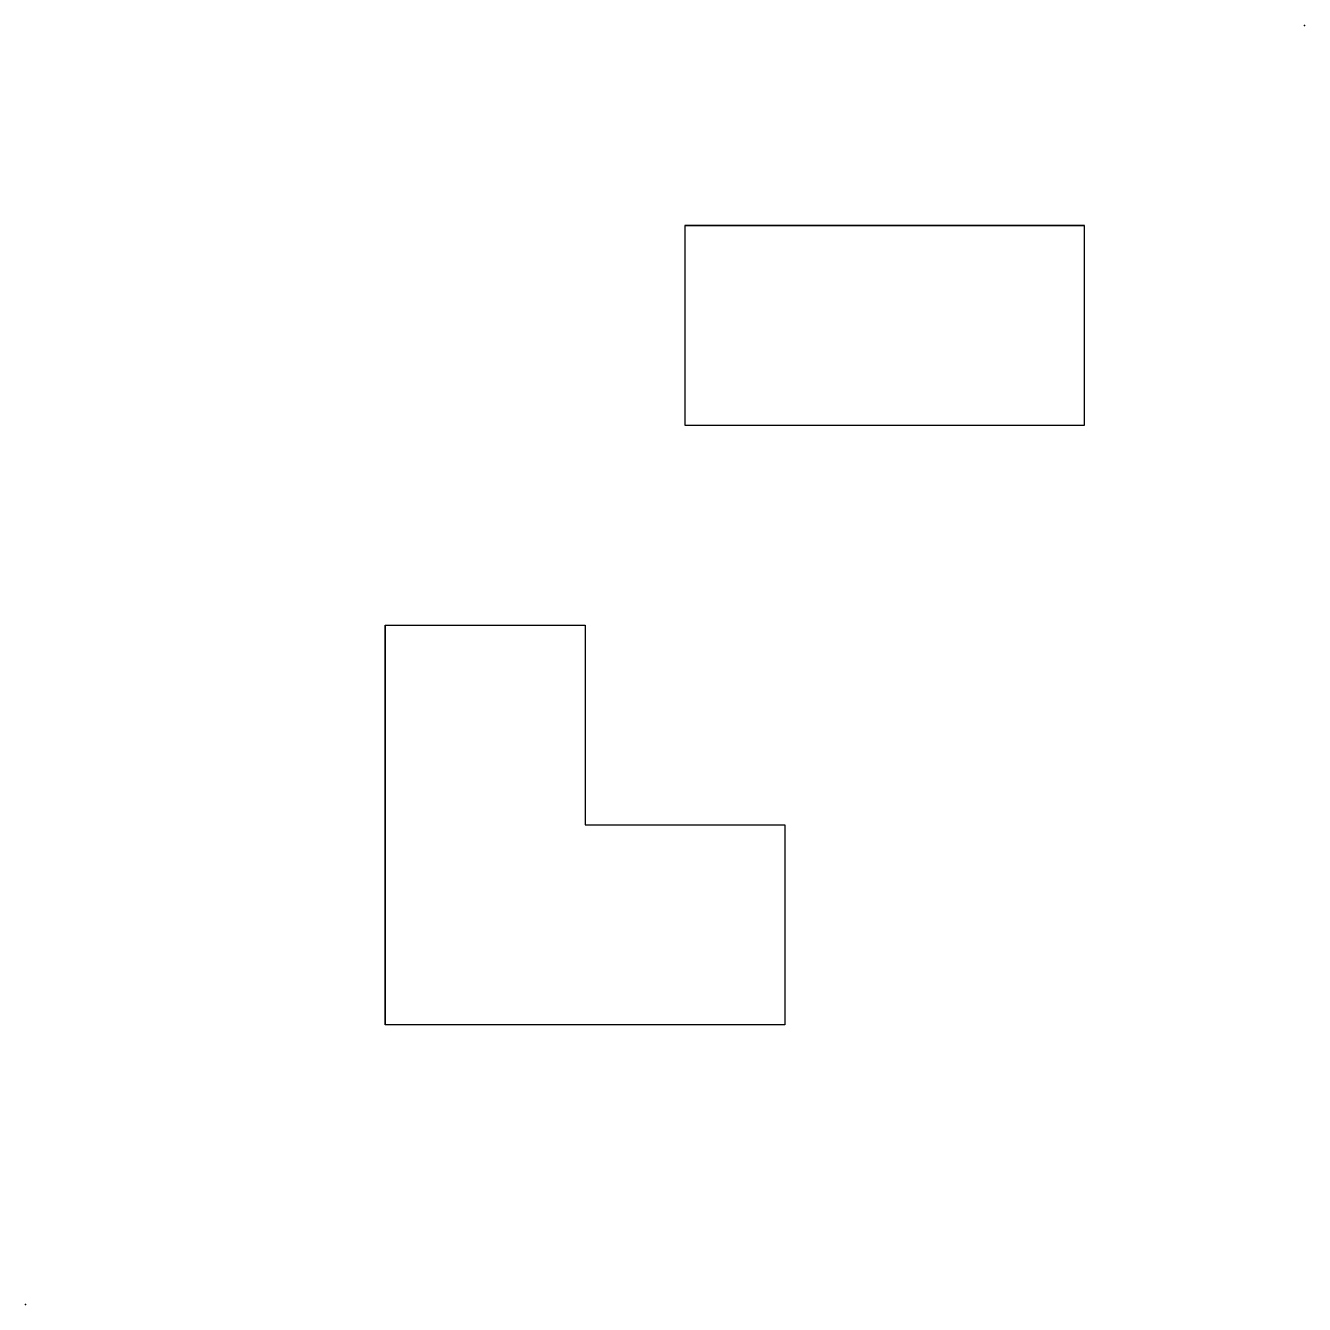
# Model space of a CAD drawing. Extents: x 2 to 66, y 1 to 65.
import ezdxf

# ---------------------------------------------------------------- set-up
doc = ezdxf.new("R2010")
doc.units = 0
doc.header["$LTSCALE"] = 50
for name, color, linetype in [('CONNECTIONS', 40, 'CONTINUOUS'), ('ENTRANCES', 7, 'CONTINUOUS'), ('VOIDS', 1, 'CONTINUOUS')]:
    doc.layers.add(name, color=color, linetype=linetype)

msp = doc.modelspace()

# ---------------------------------------------------------------- linework, layer by layer
at = {"layer": 'CONNECTIONS'}
for p, q in [((35, 55), (55, 55, 5)), ((35, 55, 5), (55, 55, 10)), ((35, 55, 10), (55, 55, 15)), ((35, 55, 15), (55, 55, 20)), ((20, 35), (20, 15, 5)), ((20, 35, 5), (20, 15, 10)), ((20, 35, 10), (20, 15, 15)), ((20, 35, 15), (20, 15, 20)), ((40, 15, 5), (40, 15)), ((40, 15, 10), (40, 15, 5)), ((40, 15, 15), (40, 15, 10)), ((40, 15, 20), (40, 15, 15))]:
    msp.add_line(p, q, dxfattribs=at)
at = {"layer": 'ENTRANCES'}
for p in [(66, 65), (2, 1)]:
    msp.add_point(p, dxfattribs=at)
at = {"layer": 'VOIDS'}
for points in [[(35, 55), (35, 45), (55, 45), (55, 55)], [(35, 55), (35, 45), (55, 45), (55, 55)], [(35, 55), (35, 45), (55, 45), (55, 55)], [(35, 55), (35, 45), (55, 45), (55, 55)], [(20, 15), (20, 35), (30, 35), (30, 25), (40, 25), (40, 15)], [(20, 15), (20, 35), (30, 35), (30, 25), (40, 25), (40, 15)], [(20, 15), (20, 35), (30, 35), (30, 25), (40, 25), (40, 15)], [(20, 15), (20, 35), (30, 35), (30, 25), (40, 25), (40, 15)]]:
    msp.add_lwpolyline(points, close=True, dxfattribs=at)

doc.saveas('drawing.dxf')
